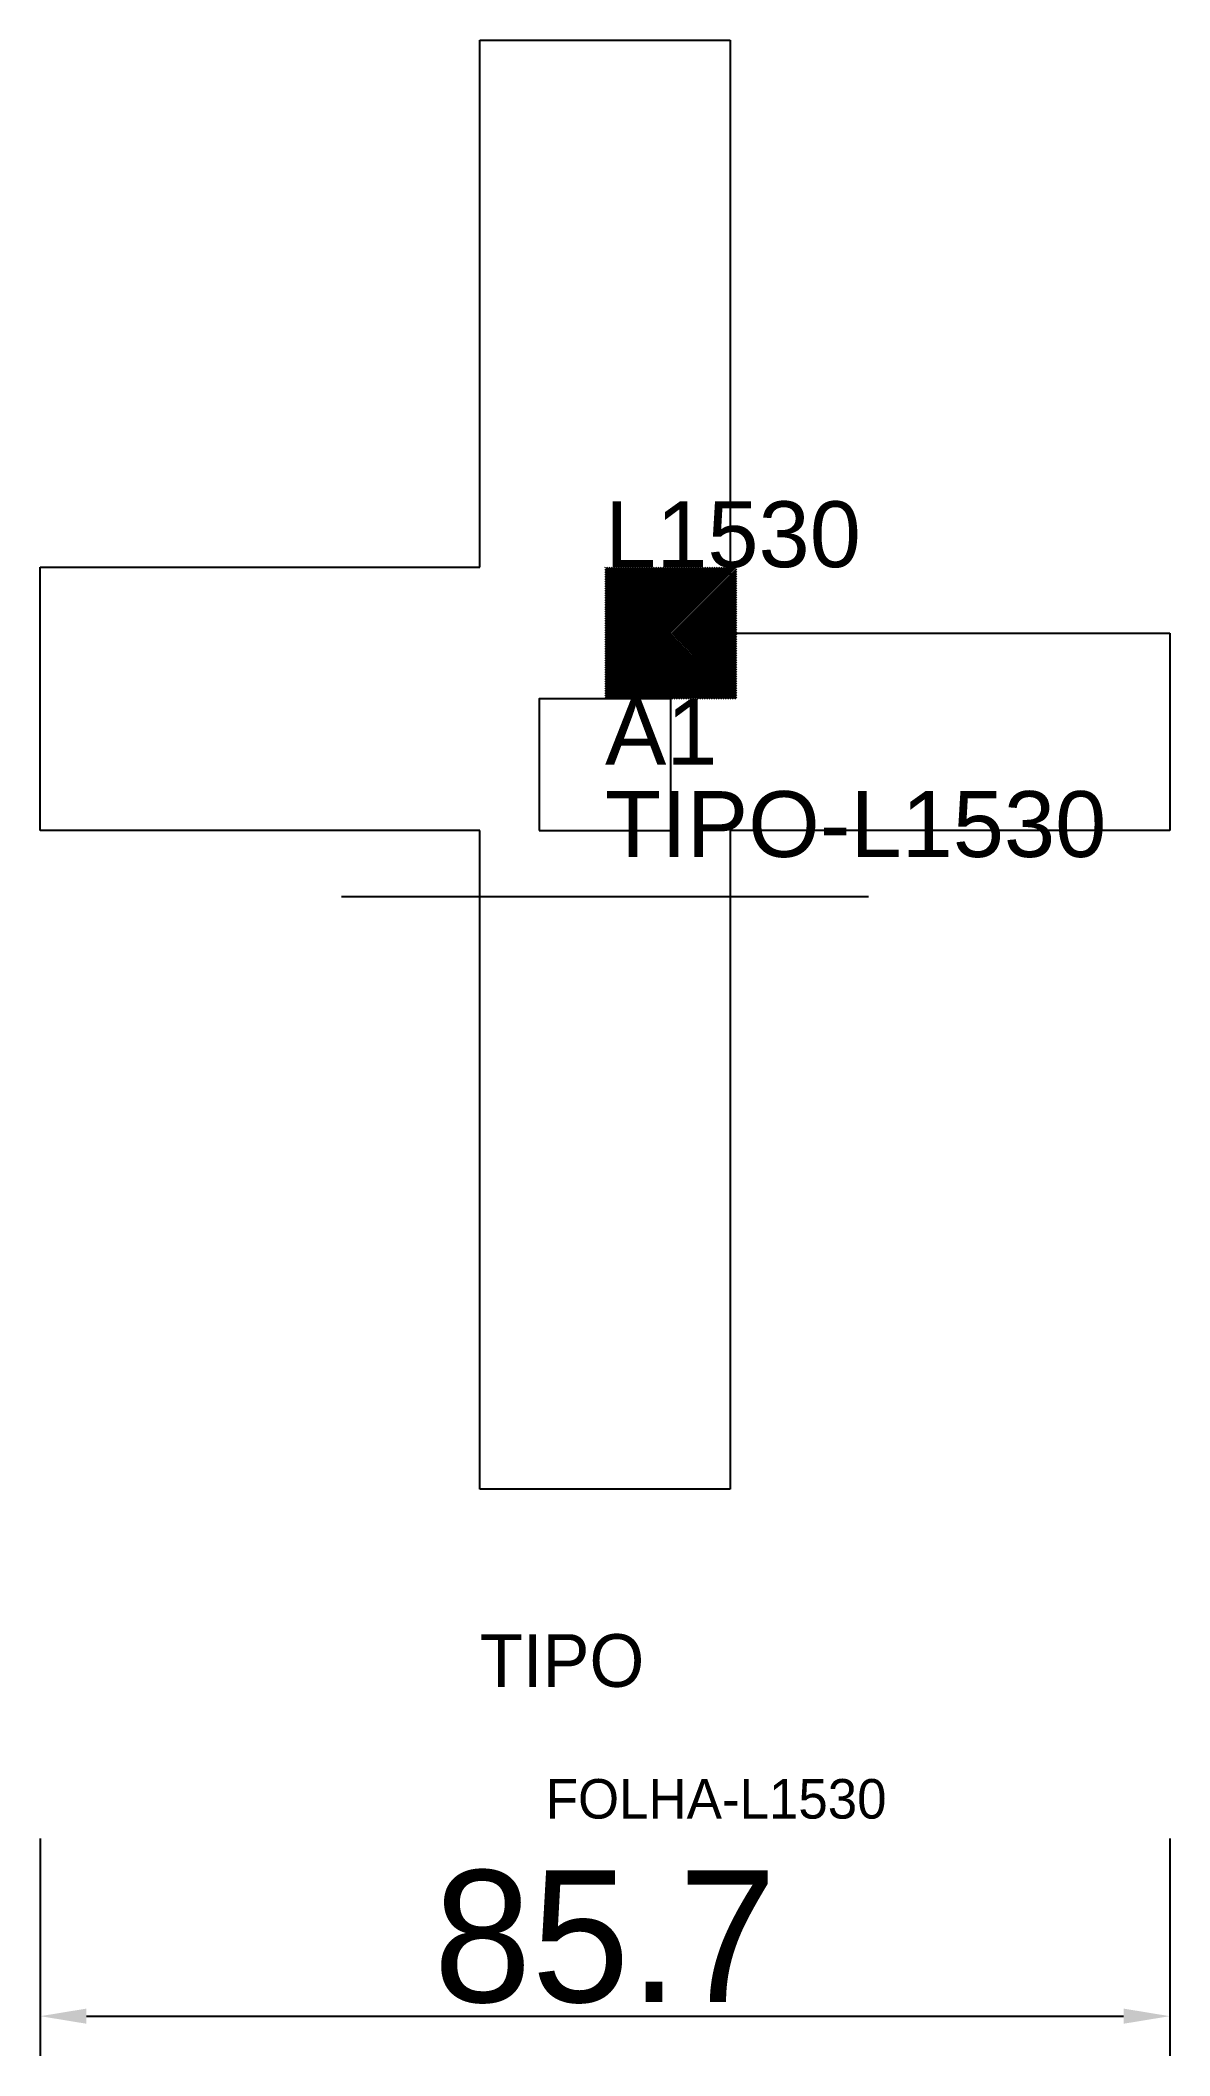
# Model space of a CAD drawing. Header units: metres. Extents: x 222 to 308, y 48 to 202.
import ezdxf

# ---------------------------------------------------------------- set-up
doc = ezdxf.new("R2010")
doc.units = ezdxf.units.M
for name, color, linetype in [('3', 3, 'CONTINUOUS'), ('AUX00', 7, 'CONTINUOUS'), ('COTA', 241, 'CONTINUOUS'), ('FOLHA', 255, 'CONTINUOUS'), ('Hachura', 251, 'CONTINUOUS'), ('NOMENCLATURA', 7, 'CONTINUOUS'), ('Nível', 160, 'CONTINUOUS'), ('Painéis', 200, 'CONTINUOUS'), ('Pilares', 5, 'CONTINUOUS'), ('REAPROVEITAMENTO', 251, 'CONTINUOUS'), ('SARR_2.2x7', 40, 'CONTINUOUS')]:
    doc.layers.add(name, color=color, linetype=linetype)
doc.styles.add('ARIAL', font='Arial.ttf')
doc.styles.add('STR_STANDARD', font='arial.ttf')
doc.dimstyles.new('EZ DXF', dxfattribs={"dimtxt": 10, "dimasz": 3.5, "dimexe": 3, "dimexo": 1.5, "dimgap": 1, "dimtad": 1, "dimdec": 1, "dimdsep": 46, "dimcen": 2.5, "dimazin": 3, "dimtfac": 1, "dimtmove": 0, "dimatfit": 3})

msp = doc.modelspace()

# ---------------------------------------------------------------- hatches: boundary and pattern name
at = {"layer": 'Hachura'}
h = msp.add_hatch(dxfattribs=at)
h.set_pattern_fill('ANSI31', scale=50)
h.paths.add_polyline_path([(255.55, 91.5), (255.55, 141.5), (222.2, 141.5), (222.2, 161.5), (255.55, 161.5), (255.55, 201.5), (274.55, 201.5), (274.55, 156.5), (307.9, 156.5), (307.9, 141.5), (274.55, 141.5), (274.55, 91.5)])
h = msp.add_hatch(dxfattribs=at)
h.set_pattern_fill('ANSI31', scale=50)
h.paths.add_polyline_path([(255.55, 91.5), (255.55, 141.5), (222.2, 141.5), (222.2, 161.5), (255.55, 161.5), (255.55, 201.5), (274.55, 201.5), (274.55, 156.5), (307.9, 156.5), (307.9, 141.5), (274.55, 141.5), (274.55, 91.5)])
at = {"layer": 'Reaproveitamento'}
h = msp.add_hatch(dxfattribs=at)
h.set_pattern_fill('SOLID')
h.paths.add_polyline_path([(265.05, 151.5), (275.05, 151.5), (275.05, 161.5), (265.05, 161.5)])
h = msp.add_hatch(dxfattribs=at)
h.set_pattern_fill('SOLID')
h.paths.add_polyline_path([(265.05, 151.5), (275.05, 151.5), (275.05, 161.5), (265.05, 161.5)])

# ---------------------------------------------------------------- linework, layer by layer
at = {"layer": 'Painéis', "color": 200}
for p, q in [((255.55, 161.5), (255.55, 201.5)), ((255.55, 201.5), (274.55, 201.5)), ((255.55, 161.5), (255.55, 201.5)), ((255.55, 201.5), (274.55, 201.5)), ((274.55, 201.5), (274.55, 156.5)), ((274.55, 201.5), (274.55, 156.5)), ((222.2, 141.5), (222.2, 161.5)), ((222.2, 161.5), (255.55, 161.5)), ((222.2, 141.5), (222.2, 161.5)), ((222.2, 161.5), (255.55, 161.5)), ((274.55, 156.5), (307.9, 156.5)), ((274.55, 156.5), (307.9, 156.5)), ((307.9, 156.5), (307.9, 141.5)), ((307.9, 156.5), (307.9, 141.5)), ((255.55, 141.5), (222.2, 141.5)), ((255.55, 141.5), (222.2, 141.5)), ((255.55, 91.5), (255.55, 141.5)), ((255.55, 91.5), (255.55, 141.5)), ((307.9, 141.5), (274.55, 141.5)), ((274.55, 141.5), (274.55, 91.5)), ((307.9, 141.5), (274.55, 141.5)), ((274.55, 141.5), (274.55, 91.5)), ((274.55, 91.5), (255.55, 91.5)), ((274.55, 91.5), (255.55, 91.5))]:
    msp.add_line(p, q, dxfattribs=at)
at = {"layer": 'Pilares'}
msp.add_lwpolyline([(260.05, 141.5), (270.05, 141.5), (270.05, 151.5), (260.05, 151.5)], close=True, dxfattribs=at)
msp.add_lwpolyline([(260.05, 141.5), (270.05, 141.5), (270.05, 151.5), (260.05, 151.5)], close=True, dxfattribs=at)
at = {"layer": 'SARR_2.2x7'}
msp.add_line((245.05, 136.5), (285.05, 136.5), dxfattribs=at)
msp.add_line((245.05, 136.5), (285.05, 136.5), dxfattribs=at)

# ---------------------------------------------------------------- texts
at = {"layer": '3', "style": 'STR_STANDARD'}
msp.add_text('A1', height=5, dxfattribs=at).set_placement((265.05, 146.5))
msp.add_text('A1', height=5, dxfattribs=at).set_placement((265.05, 146.5))
at = {"layer": 'AUX00', "style": 'STR_STANDARD'}
msp.add_text('TIPO-L1530', height=5, dxfattribs=at).set_placement((265.05, 139.5))
msp.add_text('TIPO-L1530', height=5, dxfattribs=at).set_placement((265.05, 139.5))
at = {"layer": 'FOLHA'}
msp.add_text('FOLHA-L1530', height=3, dxfattribs=at).set_placement((260.55, 66.5))
msp.add_text('FOLHA-L1530', height=3, dxfattribs=at).set_placement((260.55, 66.5))
at = {"layer": 'NOMENCLATURA', "insert": (265.05, 166.5), "char_height": 5, "attachment_point": 1, "style": 'ARIAL'}
msp.add_mtext('L1530', dxfattribs=at)
msp.add_mtext('L1530', dxfattribs=at)
at = {"layer": 'Nível'}
msp.add_text('TIPO', height=4, dxfattribs=at).set_placement((255.55, 76.5))
msp.add_text('TIPO', height=4, dxfattribs=at).set_placement((255.55, 76.5))

# ---------------------------------------------------------------- dimensions: what is measured, and where the dimension line sits
at = {"layer": 'COTA'}
msp.add_linear_dim(base=(222.2, 51.5), p1=(222.2, 66.5), p2=(307.9, 66.5), dimstyle='EZ DXF', dxfattribs=at).render()
msp.add_linear_dim(base=(222.2, 51.5), p1=(222.2, 66.5), p2=(307.9, 66.5), dimstyle='EZ DXF', dxfattribs=at).render()

doc.saveas('drawing.dxf')
